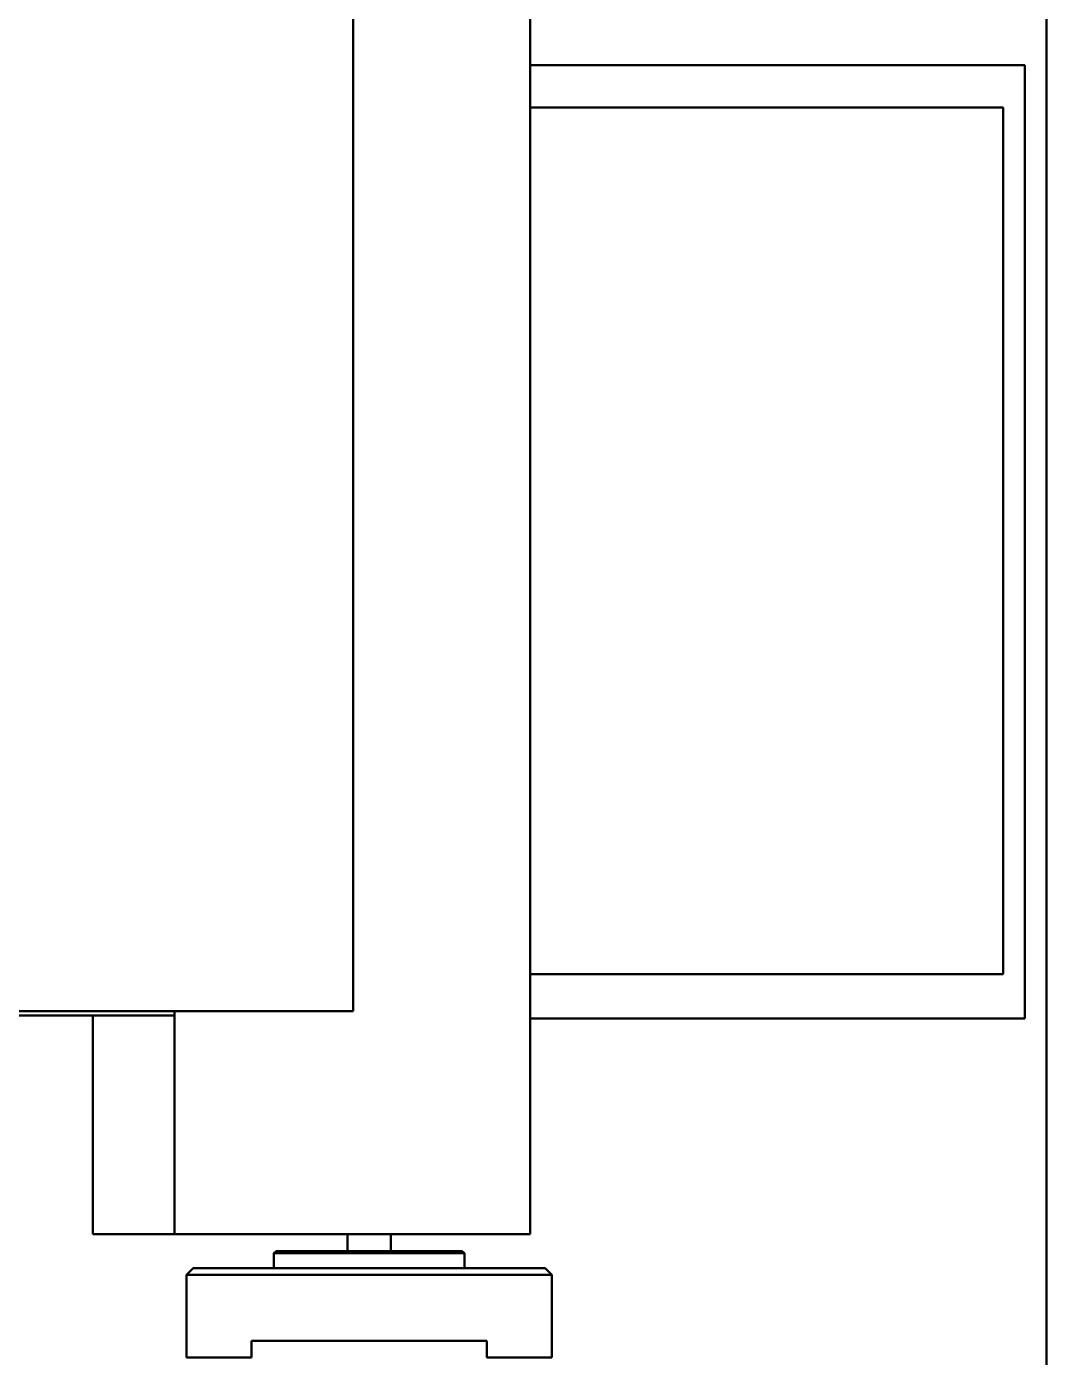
# Model space of a CAD drawing. Header units: millimetres. Extents: x 0 to 420, y 0 to 297.
# Drawn here: x 126.68 to 143.49, y 213.99 to 235.93 of the extents above; entities that cross this region are included whole.
import ezdxf

# ---------------------------------------------------------------- set-up
doc = ezdxf.new("R2010")
doc.units = ezdxf.units.MM
doc.header["$LTSCALE"] = 0.75
doc.layers.add('Visible', color=7, linetype='Continuous', lineweight=50)

msp = doc.modelspace()

# ---------------------------------------------------------------- linework, layer by layer
at = {"layer": 'Visible'}
for p, q in [((143.486, 194.598), (143.486, 266.026)), ((134.977, 241.74), (134.977, 216.026)), ((132.062, 219.701), (132.062, 238.883)), ((143.131, 235.294), (134.977, 235.294)), ((143.131, 219.579), (143.131, 235.294)), ((134.977, 234.598), (142.772, 234.598)), ((142.772, 234.598), (142.772, 220.312)), ((142.772, 220.312), (134.977, 220.312)), ((120.822, 219.701), (132.062, 219.701)), ((120.822, 219.63), (129.116, 219.63)), ((127.772, 219.63), (127.772, 216.026)), ((129.116, 219.701), (129.116, 216.026)), ((134.977, 219.579), (143.131, 219.579)), ((127.772, 216.026), (129.116, 216.026)), ((134.977, 216.026), (129.116, 216.026)), ((131.967, 216.026), (131.967, 215.745)), ((132.682, 216.026), (132.682, 215.745)), ((130.79, 215.745), (130.753, 215.709)), ((130.753, 215.709), (133.896, 215.709)), ((130.753, 215.462), (130.753, 215.709)), ((133.859, 215.745), (130.79, 215.745)), ((133.859, 215.745), (133.896, 215.709)), ((133.896, 215.462), (133.896, 215.709)), ((129.313, 215.353), (129.422, 215.462)), ((129.438, 215.462), (129.422, 215.462)), ((129.933, 215.462), (129.438, 215.462)), ((129.979, 215.462), (129.933, 215.462)), ((129.979, 215.462), (134.67, 215.462)), ((134.716, 215.462), (134.67, 215.462)), ((135.211, 215.462), (134.716, 215.462)), ((135.227, 215.462), (135.211, 215.462)), ((135.227, 215.462), (135.336, 215.353)), ((129.313, 213.992), (129.313, 215.353)), ((129.313, 215.353), (129.354, 215.353)), ((129.354, 215.353), (129.863, 215.353)), ((129.863, 215.353), (129.979, 215.353)), ((134.67, 215.353), (129.979, 215.353)), ((134.67, 215.353), (134.786, 215.353)), ((134.786, 215.353), (135.294, 215.353)), ((135.294, 215.353), (135.336, 215.353)), ((135.336, 215.353), (135.336, 213.992)), ((130.383, 214.265), (134.266, 214.265)), ((130.383, 213.992), (130.383, 214.265)), ((134.266, 213.992), (134.266, 214.265)), ((129.313, 213.992), (129.354, 213.992)), ((129.863, 213.992), (129.354, 213.992)), ((129.863, 213.992), (129.979, 213.992)), ((129.979, 213.992), (130.383, 213.992)), ((134.266, 213.992), (134.67, 213.992)), ((134.67, 213.992), (134.786, 213.992)), ((135.294, 213.992), (134.786, 213.992)), ((135.294, 213.992), (135.336, 213.992))]:
    msp.add_line(p, q, dxfattribs=at)

doc.saveas('drawing.dxf')
